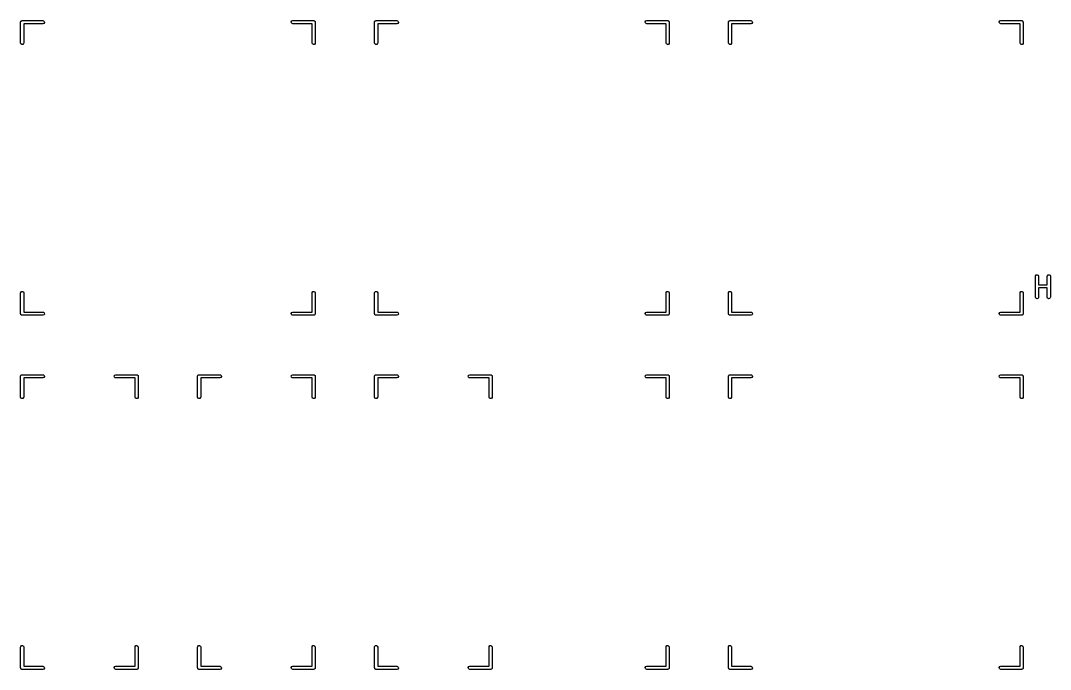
# Model space of a CAD drawing. Extents: x 2.98 to 10.9, y -3.21 to -0.64.
# Drawn here: x 7 to 8.947, y -3.207 to -1.98 of the extents above; entities that cross this region are included whole.
import ezdxf

# ---------------------------------------------------------------- set-up
doc = ezdxf.new("R2010")
doc.units = 0
doc.header["$MEASUREMENT"] = 0
doc.layers.add('BLACK', color=7, linetype='CONTINUOUS')

msp = doc.modelspace()

# ---------------------------------------------------------------- linework, layer by layer
at = {"layer": 'BLACK', "linetype": 'CONTINUOUS'}
for p, q in [((7, -1.98327), (7.00006, -1.98288)), ((7, -2.02264), (7, -1.98327)), ((7.00004, -1.98275), (7.00011, -1.98264)), ((7.00006, -1.98288), (7.00004, -1.98275)), ((7.00011, -1.98264), (7.00017, -1.98226)), ((7.00017, -1.98226), (7.00067, -1.98167)), ((7.00067, -1.98167), (7.00105, -1.981)), ((7.00105, -1.981), (7.0013, -1.98091)), ((7.0013, -1.98091), (7.00147, -1.98071)), ((7.00147, -1.98071), (7.00223, -1.98058)), ((7.00223, -1.98058), (7.00295, -1.98031)), ((7.00295, -1.98031), (7.04232, -1.98031)), ((7.04232, -1.98031), (7.04333, -1.98049)), ((7.04422, -1.98553), (7.04232, -1.98622)), ((7.04333, -1.98049), (7.04488, -1.98179)), ((7.04523, -1.98378), (7.04422, -1.98553)), ((7.04488, -1.98179), (7.04523, -1.98378)), ((7.51185, -1.98275), (7.51286, -1.981)), ((7.5122, -1.98474), (7.51185, -1.98275)), ((7.51375, -1.98604), (7.5122, -1.98474)), ((7.51286, -1.981), (7.51476, -1.98031)), ((7.51476, -1.98622), (7.51375, -1.98604)), ((7.51476, -1.98031), (7.55413, -1.98031)), ((7.55413, -1.98031), (7.55451, -1.98038)), ((7.55451, -1.98038), (7.55464, -1.98036)), ((7.55464, -1.98036), (7.55476, -1.98042)), ((7.55476, -1.98042), (7.55514, -1.98049)), ((7.55514, -1.98049), (7.55573, -1.98099)), ((7.55573, -1.98099), (7.55639, -1.98137)), ((7.55639, -1.98137), (7.55648, -1.98162)), ((7.55648, -1.98162), (7.55669, -1.98179)), ((7.55669, -1.98179), (7.55682, -1.98255)), ((7.55682, -1.98255), (7.55708, -1.98327)), ((7.55708, -1.98327), (7.55708, -2.02264)), ((7.66929, -1.98327), (7.66936, -1.98288)), ((7.66929, -2.02264), (7.66929, -1.98327)), ((7.66933, -1.98275), (7.6694, -1.98264)), ((7.66936, -1.98288), (7.66933, -1.98275)), ((7.6694, -1.98264), (7.66947, -1.98226)), ((7.66947, -1.98226), (7.66996, -1.98167)), ((7.66996, -1.98167), (7.67034, -1.981)), ((7.67034, -1.981), (7.67059, -1.98091)), ((7.67059, -1.98091), (7.67076, -1.98071)), ((7.67076, -1.98071), (7.67152, -1.98058)), ((7.67152, -1.98058), (7.67224, -1.98031)), ((7.67224, -1.98031), (7.71161, -1.98031)), ((7.71161, -1.98031), (7.71262, -1.98049)), ((7.71351, -1.98553), (7.71161, -1.98622)), ((7.71262, -1.98049), (7.71417, -1.98179)), ((7.71452, -1.98378), (7.71351, -1.98553)), ((7.71417, -1.98179), (7.71452, -1.98378)), ((8.18114, -1.98275), (8.18215, -1.981)), ((8.18149, -1.98474), (8.18114, -1.98275)), ((8.18304, -1.98604), (8.18149, -1.98474)), ((8.18215, -1.981), (8.18405, -1.98031)), ((8.18405, -1.98622), (8.18304, -1.98604)), ((8.18405, -1.98031), (8.22342, -1.98031)), ((8.22342, -1.98031), (8.22381, -1.98038)), ((8.22381, -1.98038), (8.22393, -1.98036)), ((8.22393, -1.98036), (8.22405, -1.98042)), ((8.22405, -1.98042), (8.22443, -1.98049)), ((8.22443, -1.98049), (8.22502, -1.98099)), ((8.22502, -1.98099), (8.22568, -1.98137)), ((8.22568, -1.98137), (8.22577, -1.98162)), ((8.22577, -1.98162), (8.22598, -1.98179)), ((8.22598, -1.98179), (8.22611, -1.98255)), ((8.22611, -1.98255), (8.22637, -1.98327)), ((8.22637, -1.98327), (8.22637, -2.02264)), ((8.33858, -1.98327), (8.33865, -1.98288)), ((8.33858, -2.02264), (8.33858, -1.98327)), ((8.33862, -1.98275), (8.33869, -1.98264)), ((8.33865, -1.98288), (8.33862, -1.98275)), ((8.33869, -1.98264), (8.33876, -1.98226)), ((8.33876, -1.98226), (8.33925, -1.98167)), ((8.33925, -1.98167), (8.33963, -1.981)), ((8.33963, -1.981), (8.33988, -1.98091)), ((8.33988, -1.98091), (8.34005, -1.98071)), ((8.34005, -1.98071), (8.34081, -1.98058)), ((8.34081, -1.98058), (8.34153, -1.98031)), ((8.34153, -1.98031), (8.3809, -1.98031)), ((8.3809, -1.98031), (8.38191, -1.98049)), ((8.3828, -1.98553), (8.3809, -1.98622)), ((8.38191, -1.98049), (8.38346, -1.98179)), ((8.38381, -1.98378), (8.3828, -1.98553)), ((8.38346, -1.98179), (8.38381, -1.98378)), ((8.85043, -1.98275), (8.85144, -1.981)), ((8.85079, -1.98474), (8.85043, -1.98275)), ((8.85233, -1.98604), (8.85079, -1.98474)), ((8.85144, -1.981), (8.85334, -1.98031)), ((8.85334, -1.98622), (8.85233, -1.98604)), ((8.85334, -1.98031), (8.89271, -1.98031)), ((8.89271, -1.98031), (8.8931, -1.98038)), ((8.8931, -1.98038), (8.89323, -1.98036)), ((8.89323, -1.98036), (8.89334, -1.98042)), ((8.89334, -1.98042), (8.89372, -1.98049)), ((8.89372, -1.98049), (8.89431, -1.98099)), ((8.89431, -1.98099), (8.89497, -1.98137)), ((8.89497, -1.98137), (8.89507, -1.98162)), ((8.89507, -1.98162), (8.89527, -1.98179)), ((8.89527, -1.98179), (8.8954, -1.98255)), ((8.8954, -1.98255), (8.89567, -1.98327)), ((8.89567, -1.98327), (8.89567, -2.02264)), ((7.04232, -1.98622), (7.0059, -1.98622)), ((7.0059, -1.98622), (7.0059, -2.02264)), ((7.55118, -1.98622), (7.51476, -1.98622)), ((7.55118, -2.02264), (7.55118, -1.98622)), ((7.71161, -1.98622), (7.67519, -1.98622)), ((7.67519, -1.98622), (7.67519, -2.02264)), ((8.22047, -1.98622), (8.18405, -1.98622)), ((8.22047, -2.02264), (8.22047, -1.98622)), ((8.3809, -1.98622), (8.34448, -1.98622)), ((8.34448, -1.98622), (8.34448, -2.02264)), ((8.88976, -1.98622), (8.85334, -1.98622)), ((8.88976, -2.02264), (8.88976, -1.98622)), ((7.00069, -2.02453), (7, -2.02264)), ((7.00244, -2.02554), (7.00069, -2.02453)), ((7.00572, -2.02365), (7.00443, -2.02519)), ((7.0059, -2.02264), (7.00572, -2.02365)), ((7.55187, -2.02453), (7.55118, -2.02264)), ((7.55362, -2.02554), (7.55187, -2.02453)), ((7.55691, -2.02365), (7.55561, -2.02519)), ((7.55708, -2.02264), (7.55691, -2.02365)), ((7.66998, -2.02453), (7.66929, -2.02264)), ((7.67173, -2.02554), (7.66998, -2.02453)), ((7.67502, -2.02365), (7.67372, -2.02519)), ((7.67519, -2.02264), (7.67502, -2.02365)), ((8.22116, -2.02453), (8.22047, -2.02264)), ((8.22291, -2.02554), (8.22116, -2.02453)), ((8.2262, -2.02365), (8.2249, -2.02519)), ((8.22637, -2.02264), (8.2262, -2.02365)), ((8.33927, -2.02453), (8.33858, -2.02264)), ((8.34102, -2.02554), (8.33927, -2.02453)), ((8.34431, -2.02365), (8.34301, -2.02519)), ((8.34448, -2.02264), (8.34431, -2.02365)), ((8.89045, -2.02453), (8.88976, -2.02264)), ((8.8922, -2.02554), (8.89045, -2.02453)), ((8.89549, -2.02365), (8.89419, -2.02519)), ((8.89567, -2.02264), (8.89549, -2.02365)), ((7.00443, -2.02519), (7.00244, -2.02554)), ((7.55561, -2.02519), (7.55362, -2.02554)), ((7.67372, -2.02519), (7.67173, -2.02554)), ((8.2249, -2.02519), (8.22291, -2.02554)), ((8.34301, -2.02519), (8.34102, -2.02554)), ((8.89419, -2.02519), (8.8922, -2.02554)), ((8.91882, -2.46368), (8.919, -2.46267)), ((8.91882, -2.50305), (8.91882, -2.46368)), ((8.919, -2.46267), (8.92029, -2.46112)), ((8.92029, -2.46112), (8.92228, -2.46077)), ((8.92228, -2.46077), (8.92403, -2.46178)), ((8.92403, -2.46178), (8.92472, -2.46368)), ((8.92472, -2.46368), (8.92472, -2.47947)), ((8.94132, -2.46368), (8.94149, -2.46267)), ((8.94132, -2.47947), (8.94132, -2.46368)), ((8.94149, -2.46267), (8.94279, -2.46112)), ((8.94279, -2.46112), (8.94478, -2.46077)), ((8.94478, -2.46077), (8.94653, -2.46178)), ((8.94653, -2.46178), (8.94722, -2.46368)), ((8.94722, -2.46368), (8.94722, -2.50305)), ((7.00147, -2.49252), (7.00346, -2.49217)), ((7.00346, -2.49217), (7.00521, -2.49318)), ((7.55265, -2.49252), (7.55464, -2.49217)), ((7.55464, -2.49217), (7.55639, -2.49318)), ((7.67076, -2.49252), (7.67275, -2.49217)), ((7.67275, -2.49217), (7.6745, -2.49318)), ((8.22195, -2.49252), (8.22393, -2.49217)), ((8.22393, -2.49217), (8.22568, -2.49318)), ((8.34005, -2.49252), (8.34204, -2.49217)), ((8.34204, -2.49217), (8.34379, -2.49318)), ((8.89124, -2.49252), (8.89323, -2.49217)), ((8.89323, -2.49217), (8.89497, -2.49318)), ((8.92472, -2.47947), (8.94132, -2.47947)), ((8.94132, -2.48538), (8.92472, -2.48538)), ((8.92472, -2.48538), (8.92472, -2.50305)), ((8.94132, -2.50305), (8.94132, -2.48538)), ((7, -2.49508), (7.00017, -2.49407)), ((7, -2.53445), (7, -2.49508)), ((7.00017, -2.49407), (7.00147, -2.49252)), ((7.00521, -2.49318), (7.0059, -2.49508)), ((7.0059, -2.49508), (7.0059, -2.5315)), ((7.55118, -2.49508), (7.55136, -2.49407)), ((7.55118, -2.5315), (7.55118, -2.49508)), ((7.55136, -2.49407), (7.55265, -2.49252)), ((7.55639, -2.49318), (7.55708, -2.49508)), ((7.55708, -2.49508), (7.55708, -2.53445)), ((7.66929, -2.49508), (7.66947, -2.49407)), ((7.66929, -2.53445), (7.66929, -2.49508)), ((7.66947, -2.49407), (7.67076, -2.49252)), ((7.6745, -2.49318), (7.67519, -2.49508)), ((7.67519, -2.49508), (7.67519, -2.5315)), ((8.22047, -2.49508), (8.22065, -2.49407)), ((8.22047, -2.5315), (8.22047, -2.49508)), ((8.22065, -2.49407), (8.22195, -2.49252)), ((8.22568, -2.49318), (8.22637, -2.49508)), ((8.22637, -2.49508), (8.22637, -2.53445)), ((8.33858, -2.49508), (8.33876, -2.49407)), ((8.33858, -2.53445), (8.33858, -2.49508)), ((8.33876, -2.49407), (8.34005, -2.49252)), ((8.34379, -2.49318), (8.34448, -2.49508)), ((8.34448, -2.49508), (8.34448, -2.5315)), ((8.88976, -2.49508), (8.88994, -2.49407)), ((8.88976, -2.5315), (8.88976, -2.49508)), ((8.88994, -2.49407), (8.89124, -2.49252)), ((8.89497, -2.49318), (8.89567, -2.49508)), ((8.89567, -2.49508), (8.89567, -2.53445)), ((8.91951, -2.50494), (8.91882, -2.50305)), ((8.92126, -2.50595), (8.91951, -2.50494)), ((8.92325, -2.5056), (8.92126, -2.50595)), ((8.92455, -2.50406), (8.92325, -2.5056)), ((8.92472, -2.50305), (8.92455, -2.50406)), ((8.94201, -2.50494), (8.94132, -2.50305)), ((8.94376, -2.50595), (8.94201, -2.50494)), ((8.94574, -2.5056), (8.94376, -2.50595)), ((8.94704, -2.50406), (8.94574, -2.5056)), ((8.94722, -2.50305), (8.94704, -2.50406)), ((7.00026, -2.53517), (7, -2.53445)), ((7.00039, -2.53592), (7.00026, -2.53517)), ((7.0006, -2.5361), (7.00039, -2.53592)), ((7.00069, -2.53635), (7.0006, -2.5361)), ((7.00135, -2.53673), (7.00069, -2.53635)), ((7.00194, -2.53722), (7.00135, -2.53673)), ((7.00232, -2.53729), (7.00194, -2.53722)), ((7.00244, -2.53736), (7.00232, -2.53729)), ((7.00257, -2.53733), (7.00244, -2.53736)), ((7.00295, -2.5374), (7.00257, -2.53733)), ((7.04232, -2.5374), (7.00295, -2.5374)), ((7.0059, -2.5315), (7.04232, -2.5315)), ((7.04232, -2.5315), (7.04333, -2.53167)), ((7.04422, -2.53671), (7.04232, -2.5374)), ((7.04333, -2.53167), (7.04488, -2.53297)), ((7.04523, -2.53496), (7.04422, -2.53671)), ((7.04488, -2.53297), (7.04523, -2.53496)), ((7.51185, -2.53394), (7.51286, -2.53219)), ((7.5122, -2.53592), (7.51185, -2.53394)), ((7.51375, -2.53722), (7.5122, -2.53592)), ((7.51286, -2.53219), (7.51476, -2.5315)), ((7.51476, -2.5374), (7.51375, -2.53722)), ((7.51476, -2.5315), (7.55118, -2.5315)), ((7.55413, -2.5374), (7.51476, -2.5374)), ((7.55485, -2.53714), (7.55413, -2.5374)), ((7.55561, -2.537), (7.55485, -2.53714)), ((7.55578, -2.5368), (7.55561, -2.537)), ((7.55603, -2.53671), (7.55578, -2.5368)), ((7.55641, -2.53605), (7.55603, -2.53671)), ((7.55691, -2.53546), (7.55641, -2.53605)), ((7.55697, -2.53507), (7.55691, -2.53546)), ((7.55704, -2.53496), (7.55697, -2.53507)), ((7.55708, -2.53445), (7.55702, -2.53483)), ((7.55702, -2.53483), (7.55704, -2.53496)), ((7.66955, -2.53517), (7.66929, -2.53445)), ((7.66968, -2.53592), (7.66955, -2.53517)), ((7.66989, -2.5361), (7.66968, -2.53592)), ((7.66998, -2.53635), (7.66989, -2.5361)), ((7.67064, -2.53673), (7.66998, -2.53635)), ((7.67123, -2.53722), (7.67064, -2.53673)), ((7.67161, -2.53729), (7.67123, -2.53722)), ((7.67173, -2.53736), (7.67161, -2.53729)), ((7.67186, -2.53733), (7.67173, -2.53736)), ((7.67224, -2.5374), (7.67186, -2.53733)), ((7.71161, -2.5374), (7.67224, -2.5374)), ((7.67519, -2.5315), (7.71161, -2.5315)), ((7.71161, -2.5315), (7.71262, -2.53167)), ((7.71351, -2.53671), (7.71161, -2.5374)), ((7.71262, -2.53167), (7.71417, -2.53297)), ((7.71452, -2.53496), (7.71351, -2.53671)), ((7.71417, -2.53297), (7.71452, -2.53496)), ((8.18114, -2.53394), (8.18215, -2.53219)), ((8.18149, -2.53592), (8.18114, -2.53394)), ((8.18304, -2.53722), (8.18149, -2.53592)), ((8.18215, -2.53219), (8.18405, -2.5315)), ((8.18405, -2.5374), (8.18304, -2.53722)), ((8.18405, -2.5315), (8.22047, -2.5315)), ((8.22342, -2.5374), (8.18405, -2.5374)), ((8.22414, -2.53714), (8.22342, -2.5374)), ((8.2249, -2.537), (8.22414, -2.53714)), ((8.22507, -2.5368), (8.2249, -2.537)), ((8.22532, -2.53671), (8.22507, -2.5368)), ((8.2257, -2.53605), (8.22532, -2.53671)), ((8.2262, -2.53546), (8.2257, -2.53605)), ((8.22626, -2.53507), (8.2262, -2.53546)), ((8.22633, -2.53496), (8.22626, -2.53507)), ((8.22637, -2.53445), (8.22631, -2.53483)), ((8.22631, -2.53483), (8.22633, -2.53496)), ((8.33884, -2.53517), (8.33858, -2.53445)), ((8.33897, -2.53592), (8.33884, -2.53517)), ((8.33918, -2.5361), (8.33897, -2.53592)), ((8.33927, -2.53635), (8.33918, -2.5361)), ((8.33993, -2.53673), (8.33927, -2.53635)), ((8.34052, -2.53722), (8.33993, -2.53673)), ((8.3409, -2.53729), (8.34052, -2.53722)), ((8.34102, -2.53736), (8.3409, -2.53729)), ((8.34115, -2.53733), (8.34102, -2.53736)), ((8.34153, -2.5374), (8.34115, -2.53733)), ((8.3809, -2.5374), (8.34153, -2.5374)), ((8.34448, -2.5315), (8.3809, -2.5315)), ((8.3809, -2.5315), (8.38191, -2.53167)), ((8.3828, -2.53671), (8.3809, -2.5374)), ((8.38191, -2.53167), (8.38346, -2.53297)), ((8.38381, -2.53496), (8.3828, -2.53671)), ((8.38346, -2.53297), (8.38381, -2.53496)), ((8.85043, -2.53394), (8.85144, -2.53219)), ((8.85079, -2.53592), (8.85043, -2.53394)), ((8.85233, -2.53722), (8.85079, -2.53592)), ((8.85144, -2.53219), (8.85334, -2.5315)), ((8.85334, -2.5374), (8.85233, -2.53722)), ((8.85334, -2.5315), (8.88976, -2.5315)), ((8.89271, -2.5374), (8.85334, -2.5374)), ((8.89343, -2.53714), (8.89271, -2.5374)), ((8.89419, -2.537), (8.89343, -2.53714)), ((8.89436, -2.5368), (8.89419, -2.537)), ((8.89461, -2.53671), (8.89436, -2.5368)), ((8.89499, -2.53605), (8.89461, -2.53671)), ((8.89549, -2.53546), (8.89499, -2.53605)), ((8.89555, -2.53507), (8.89549, -2.53546)), ((8.89562, -2.53496), (8.89555, -2.53507)), ((8.89567, -2.53445), (8.8956, -2.53483)), ((8.8956, -2.53483), (8.89562, -2.53496)), ((7, -2.65256), (7.00006, -2.65217)), ((7, -2.69193), (7, -2.65256)), ((7.00004, -2.65204), (7.00011, -2.65193)), ((7.00006, -2.65217), (7.00004, -2.65204)), ((7.00011, -2.65193), (7.00017, -2.65155)), ((7.00017, -2.65155), (7.00067, -2.65096)), ((7.00067, -2.65096), (7.00105, -2.6503)), ((7.00105, -2.6503), (7.0013, -2.6502)), ((7.0013, -2.6502), (7.00147, -2.65)), ((7.00147, -2.65), (7.00223, -2.64987)), ((7.00223, -2.64987), (7.00295, -2.6496)), ((7.00295, -2.6496), (7.04232, -2.6496)), ((7.04232, -2.65551), (7.0059, -2.65551)), ((7.0059, -2.65551), (7.0059, -2.69193)), ((7.04232, -2.6496), (7.04333, -2.64978)), ((7.04422, -2.65482), (7.04232, -2.65551)), ((7.04333, -2.64978), (7.04488, -2.65108)), ((7.04523, -2.65307), (7.04422, -2.65482)), ((7.04488, -2.65108), (7.04523, -2.65307)), ((7.17721, -2.65204), (7.17822, -2.6503)), ((7.17756, -2.65403), (7.17721, -2.65204)), ((7.1791, -2.65533), (7.17756, -2.65403)), ((7.17822, -2.6503), (7.18011, -2.6496)), ((7.18011, -2.65551), (7.1791, -2.65533)), ((7.18011, -2.6496), (7.21948, -2.6496)), ((7.21653, -2.65551), (7.18011, -2.65551)), ((7.21653, -2.69193), (7.21653, -2.65551)), ((7.21948, -2.6496), (7.21987, -2.64967)), ((7.21987, -2.64967), (7.22, -2.64965)), ((7.22, -2.64965), (7.22011, -2.64972)), ((7.22011, -2.64972), (7.22049, -2.64978)), ((7.22049, -2.64978), (7.22108, -2.65028)), ((7.22108, -2.65028), (7.22175, -2.65066)), ((7.22175, -2.65066), (7.22184, -2.65091)), ((7.22184, -2.65091), (7.22204, -2.65108)), ((7.22204, -2.65108), (7.22218, -2.65184)), ((7.22218, -2.65184), (7.22244, -2.65256)), ((7.22244, -2.65256), (7.22244, -2.69193)), ((7.33464, -2.65256), (7.33471, -2.65217)), ((7.33464, -2.69193), (7.33464, -2.65256)), ((7.33469, -2.65204), (7.33475, -2.65193)), ((7.33471, -2.65217), (7.33469, -2.65204)), ((7.33475, -2.65193), (7.33482, -2.65155)), ((7.33482, -2.65155), (7.33531, -2.65096)), ((7.33531, -2.65096), (7.3357, -2.6503)), ((7.3357, -2.6503), (7.33595, -2.6502)), ((7.33595, -2.6502), (7.33612, -2.65)), ((7.33612, -2.65), (7.33687, -2.64987)), ((7.33687, -2.64987), (7.33759, -2.6496)), ((7.33759, -2.6496), (7.37696, -2.6496)), ((7.37696, -2.65551), (7.34055, -2.65551)), ((7.34055, -2.65551), (7.34055, -2.69193)), ((7.37696, -2.6496), (7.37797, -2.64978)), ((7.37886, -2.65482), (7.37696, -2.65551)), ((7.37797, -2.64978), (7.37952, -2.65108)), ((7.37987, -2.65307), (7.37886, -2.65482)), ((7.37952, -2.65108), (7.37987, -2.65307)), ((7.51185, -2.65204), (7.51286, -2.6503)), ((7.5122, -2.65403), (7.51185, -2.65204)), ((7.51375, -2.65533), (7.5122, -2.65403)), ((7.51286, -2.6503), (7.51476, -2.6496)), ((7.51476, -2.65551), (7.51375, -2.65533)), ((7.51476, -2.6496), (7.55413, -2.6496)), ((7.55118, -2.65551), (7.51476, -2.65551)), ((7.55118, -2.69193), (7.55118, -2.65551)), ((7.55413, -2.6496), (7.55451, -2.64967)), ((7.55451, -2.64967), (7.55464, -2.64965)), ((7.55464, -2.64965), (7.55476, -2.64972)), ((7.55476, -2.64972), (7.55514, -2.64978)), ((7.55514, -2.64978), (7.55573, -2.65028)), ((7.55573, -2.65028), (7.55639, -2.65066)), ((7.55639, -2.65066), (7.55648, -2.65091)), ((7.55648, -2.65091), (7.55669, -2.65108)), ((7.55669, -2.65108), (7.55682, -2.65184)), ((7.55682, -2.65184), (7.55708, -2.65256)), ((7.55708, -2.65256), (7.55708, -2.69193)), ((7.66929, -2.65256), (7.66936, -2.65217)), ((7.66929, -2.69193), (7.66929, -2.65256)), ((7.66933, -2.65204), (7.6694, -2.65193)), ((7.66936, -2.65217), (7.66933, -2.65204)), ((7.6694, -2.65193), (7.66947, -2.65155)), ((7.66947, -2.65155), (7.66996, -2.65096)), ((7.66996, -2.65096), (7.67034, -2.6503)), ((7.67034, -2.6503), (7.67059, -2.6502)), ((7.67059, -2.6502), (7.67076, -2.65)), ((7.67076, -2.65), (7.67152, -2.64987)), ((7.67152, -2.64987), (7.67224, -2.6496)), ((7.67224, -2.6496), (7.71161, -2.6496)), ((7.71161, -2.65551), (7.67519, -2.65551)), ((7.67519, -2.65551), (7.67519, -2.69193)), ((7.71161, -2.6496), (7.71262, -2.64978)), ((7.71351, -2.65482), (7.71161, -2.65551)), ((7.71262, -2.64978), (7.71417, -2.65108)), ((7.71452, -2.65307), (7.71351, -2.65482)), ((7.71417, -2.65108), (7.71452, -2.65307)), ((7.8465, -2.65204), (7.84751, -2.6503)), ((7.84685, -2.65403), (7.8465, -2.65204)), ((7.8484, -2.65533), (7.84685, -2.65403)), ((7.84751, -2.6503), (7.84941, -2.6496)), ((7.84941, -2.65551), (7.8484, -2.65533)), ((7.84941, -2.6496), (7.88878, -2.6496)), ((7.88582, -2.65551), (7.84941, -2.65551)), ((7.88582, -2.69193), (7.88582, -2.65551)), ((7.88878, -2.6496), (7.88916, -2.64967)), ((7.88916, -2.64967), (7.88929, -2.64965)), ((7.88929, -2.64965), (7.8894, -2.64972)), ((7.8894, -2.64972), (7.88979, -2.64978)), ((7.88979, -2.64978), (7.89037, -2.65028)), ((7.89037, -2.65028), (7.89104, -2.65066)), ((7.89104, -2.65066), (7.89113, -2.65091)), ((7.89113, -2.65091), (7.89133, -2.65108)), ((7.89133, -2.65108), (7.89147, -2.65184)), ((7.89147, -2.65184), (7.89173, -2.65256)), ((7.89173, -2.65256), (7.89173, -2.69193)), ((8.18114, -2.65204), (8.18215, -2.6503)), ((8.18149, -2.65403), (8.18114, -2.65204)), ((8.18304, -2.65533), (8.18149, -2.65403)), ((8.18215, -2.6503), (8.18405, -2.6496)), ((8.18405, -2.65551), (8.18304, -2.65533)), ((8.18405, -2.6496), (8.22342, -2.6496)), ((8.22047, -2.65551), (8.18405, -2.65551)), ((8.22047, -2.69193), (8.22047, -2.65551)), ((8.22342, -2.6496), (8.22381, -2.64967)), ((8.22381, -2.64967), (8.22393, -2.64965)), ((8.22393, -2.64965), (8.22405, -2.64972)), ((8.22405, -2.64972), (8.22443, -2.64978)), ((8.22443, -2.64978), (8.22502, -2.65028)), ((8.22502, -2.65028), (8.22568, -2.65066)), ((8.22568, -2.65066), (8.22577, -2.65091)), ((8.22577, -2.65091), (8.22598, -2.65108)), ((8.22598, -2.65108), (8.22611, -2.65184)), ((8.22611, -2.65184), (8.22637, -2.65256)), ((8.22637, -2.65256), (8.22637, -2.69193)), ((8.33858, -2.65256), (8.33865, -2.65217)), ((8.33858, -2.69193), (8.33858, -2.65256)), ((8.33862, -2.65204), (8.33869, -2.65193)), ((8.33865, -2.65217), (8.33862, -2.65204)), ((8.33869, -2.65193), (8.33876, -2.65155)), ((8.33876, -2.65155), (8.33925, -2.65096)), ((8.33925, -2.65096), (8.33963, -2.6503)), ((8.33963, -2.6503), (8.33988, -2.6502)), ((8.33988, -2.6502), (8.34005, -2.65)), ((8.34005, -2.65), (8.34081, -2.64987)), ((8.34081, -2.64987), (8.34153, -2.6496)), ((8.34153, -2.6496), (8.3809, -2.6496)), ((8.3809, -2.65551), (8.34448, -2.65551)), ((8.34448, -2.65551), (8.34448, -2.69193)), ((8.3809, -2.6496), (8.38191, -2.64978)), ((8.3828, -2.65482), (8.3809, -2.65551)), ((8.38191, -2.64978), (8.38346, -2.65108)), ((8.38381, -2.65307), (8.3828, -2.65482)), ((8.38346, -2.65108), (8.38381, -2.65307)), ((8.85043, -2.65204), (8.85144, -2.6503)), ((8.85079, -2.65403), (8.85043, -2.65204)), ((8.85233, -2.65533), (8.85079, -2.65403)), ((8.85144, -2.6503), (8.85334, -2.6496)), ((8.85334, -2.65551), (8.85233, -2.65533)), ((8.85334, -2.6496), (8.89271, -2.6496)), ((8.88976, -2.65551), (8.85334, -2.65551)), ((8.88976, -2.69193), (8.88976, -2.65551)), ((8.89271, -2.6496), (8.8931, -2.64967)), ((8.8931, -2.64967), (8.89323, -2.64965)), ((8.89323, -2.64965), (8.89334, -2.64972)), ((8.89334, -2.64972), (8.89372, -2.64978)), ((8.89372, -2.64978), (8.89431, -2.65028)), ((8.89431, -2.65028), (8.89497, -2.65066)), ((8.89497, -2.65066), (8.89507, -2.65091)), ((8.89507, -2.65091), (8.89527, -2.65108)), ((8.89527, -2.65108), (8.8954, -2.65184)), ((8.8954, -2.65184), (8.89567, -2.65256)), ((8.89567, -2.65256), (8.89567, -2.69193)), ((7.00069, -2.69383), (7, -2.69193)), ((7.00244, -2.69484), (7.00069, -2.69383)), ((7.00443, -2.69448), (7.00244, -2.69484)), ((7.00572, -2.69294), (7.00443, -2.69448)), ((7.0059, -2.69193), (7.00572, -2.69294)), ((7.21722, -2.69383), (7.21653, -2.69193)), ((7.21897, -2.69484), (7.21722, -2.69383)), ((7.22096, -2.69448), (7.21897, -2.69484)), ((7.22226, -2.69294), (7.22096, -2.69448)), ((7.22244, -2.69193), (7.22226, -2.69294)), ((7.33533, -2.69383), (7.33464, -2.69193)), ((7.33708, -2.69484), (7.33533, -2.69383)), ((7.33907, -2.69448), (7.33708, -2.69484)), ((7.34037, -2.69294), (7.33907, -2.69448)), ((7.34055, -2.69193), (7.34037, -2.69294)), ((7.55187, -2.69383), (7.55118, -2.69193)), ((7.55362, -2.69484), (7.55187, -2.69383)), ((7.55561, -2.69448), (7.55362, -2.69484)), ((7.55691, -2.69294), (7.55561, -2.69448)), ((7.55708, -2.69193), (7.55691, -2.69294)), ((7.66998, -2.69383), (7.66929, -2.69193)), ((7.67173, -2.69484), (7.66998, -2.69383)), ((7.67372, -2.69448), (7.67173, -2.69484)), ((7.67502, -2.69294), (7.67372, -2.69448)), ((7.67519, -2.69193), (7.67502, -2.69294)), ((7.88651, -2.69383), (7.88582, -2.69193)), ((7.88826, -2.69484), (7.88651, -2.69383)), ((7.89025, -2.69448), (7.88826, -2.69484)), ((7.89155, -2.69294), (7.89025, -2.69448)), ((7.89173, -2.69193), (7.89155, -2.69294)), ((8.22116, -2.69383), (8.22047, -2.69193)), ((8.22291, -2.69484), (8.22116, -2.69383)), ((8.2249, -2.69448), (8.22291, -2.69484)), ((8.2262, -2.69294), (8.2249, -2.69448)), ((8.22637, -2.69193), (8.2262, -2.69294)), ((8.33927, -2.69383), (8.33858, -2.69193)), ((8.34102, -2.69484), (8.33927, -2.69383)), ((8.34301, -2.69448), (8.34102, -2.69484)), ((8.34431, -2.69294), (8.34301, -2.69448)), ((8.34448, -2.69193), (8.34431, -2.69294)), ((8.89045, -2.69383), (8.88976, -2.69193)), ((8.8922, -2.69484), (8.89045, -2.69383)), ((8.89419, -2.69448), (8.8922, -2.69484)), ((8.89549, -2.69294), (8.89419, -2.69448)), ((8.89567, -2.69193), (8.89549, -2.69294)), ((7, -3.16437), (7.00017, -3.16336)), ((7, -3.20374), (7, -3.16437)), ((7.00017, -3.16336), (7.00147, -3.16181)), ((7.00147, -3.16181), (7.00346, -3.16146)), ((7.00346, -3.16146), (7.00521, -3.16247)), ((7.00521, -3.16247), (7.0059, -3.16437)), ((7.0059, -3.16437), (7.0059, -3.20079)), ((7.21653, -3.16437), (7.21671, -3.16336)), ((7.21653, -3.20079), (7.21653, -3.16437)), ((7.21671, -3.16336), (7.21801, -3.16181)), ((7.21801, -3.16181), (7.22, -3.16146)), ((7.22, -3.16146), (7.22175, -3.16247)), ((7.22175, -3.16247), (7.22244, -3.16437)), ((7.22244, -3.16437), (7.22244, -3.20374)), ((7.33464, -3.16437), (7.33482, -3.16336)), ((7.33464, -3.20374), (7.33464, -3.16437)), ((7.33482, -3.16336), (7.33612, -3.16181)), ((7.33612, -3.16181), (7.33811, -3.16146)), ((7.33811, -3.16146), (7.33986, -3.16247)), ((7.33986, -3.16247), (7.34055, -3.16437)), ((7.34055, -3.16437), (7.34055, -3.20079)), ((7.55118, -3.16437), (7.55136, -3.16336)), ((7.55118, -3.20079), (7.55118, -3.16437)), ((7.55136, -3.16336), (7.55265, -3.16181)), ((7.55265, -3.16181), (7.55464, -3.16146)), ((7.55464, -3.16146), (7.55639, -3.16247)), ((7.55639, -3.16247), (7.55708, -3.16437)), ((7.55708, -3.16437), (7.55708, -3.20374)), ((7.66929, -3.16437), (7.66947, -3.16336)), ((7.66929, -3.20374), (7.66929, -3.16437)), ((7.66947, -3.16336), (7.67076, -3.16181)), ((7.67076, -3.16181), (7.67275, -3.16146)), ((7.67275, -3.16146), (7.6745, -3.16247)), ((7.6745, -3.16247), (7.67519, -3.16437)), ((7.67519, -3.16437), (7.67519, -3.20079)), ((7.88582, -3.16437), (7.886, -3.16336)), ((7.88582, -3.20079), (7.88582, -3.16437)), ((7.886, -3.16336), (7.8873, -3.16181)), ((7.8873, -3.16181), (7.88929, -3.16146)), ((7.88929, -3.16146), (7.89104, -3.16247)), ((7.89104, -3.16247), (7.89173, -3.16437)), ((7.89173, -3.16437), (7.89173, -3.20374)), ((8.22047, -3.16437), (8.22065, -3.16336)), ((8.22047, -3.20079), (8.22047, -3.16437)), ((8.22065, -3.16336), (8.22195, -3.16181)), ((8.22195, -3.16181), (8.22393, -3.16146)), ((8.22393, -3.16146), (8.22568, -3.16247)), ((8.22568, -3.16247), (8.22637, -3.16437)), ((8.22637, -3.16437), (8.22637, -3.20374)), ((8.33858, -3.16437), (8.33876, -3.16336)), ((8.33858, -3.20374), (8.33858, -3.16437)), ((8.33876, -3.16336), (8.34005, -3.16181)), ((8.34005, -3.16181), (8.34204, -3.16146)), ((8.34204, -3.16146), (8.34379, -3.16247)), ((8.34379, -3.16247), (8.34448, -3.16437)), ((8.34448, -3.16437), (8.34448, -3.20079)), ((8.88976, -3.16437), (8.88994, -3.16336)), ((8.88976, -3.20079), (8.88976, -3.16437)), ((8.88994, -3.16336), (8.89124, -3.16181)), ((8.89124, -3.16181), (8.89323, -3.16146)), ((8.89323, -3.16146), (8.89497, -3.16247)), ((8.89497, -3.16247), (8.89567, -3.16437)), ((8.89567, -3.16437), (8.89567, -3.20374)), ((7.00026, -3.20446), (7, -3.20374)), ((7.00039, -3.20522), (7.00026, -3.20446)), ((7.0006, -3.20539), (7.00039, -3.20522)), ((7.00069, -3.20564), (7.0006, -3.20539)), ((7.00135, -3.20602), (7.00069, -3.20564)), ((7.00194, -3.20651), (7.00135, -3.20602)), ((7.00232, -3.20658), (7.00194, -3.20651)), ((7.00244, -3.20665), (7.00232, -3.20658)), ((7.00257, -3.20662), (7.00244, -3.20665)), ((7.00295, -3.20669), (7.00257, -3.20662)), ((7.04232, -3.20669), (7.00295, -3.20669)), ((7.0059, -3.20079), (7.04232, -3.20079)), ((7.04232, -3.20079), (7.04333, -3.20096)), ((7.04422, -3.206), (7.04232, -3.20669)), ((7.04333, -3.20096), (7.04488, -3.20226)), ((7.04523, -3.20425), (7.04422, -3.206)), ((7.04488, -3.20226), (7.04523, -3.20425)), ((7.17721, -3.20323), (7.17822, -3.20148)), ((7.17756, -3.20522), (7.17721, -3.20323)), ((7.1791, -3.20651), (7.17756, -3.20522)), ((7.17822, -3.20148), (7.18011, -3.20079)), ((7.18011, -3.20669), (7.1791, -3.20651)), ((7.18011, -3.20079), (7.21653, -3.20079)), ((7.21948, -3.20669), (7.18011, -3.20669)), ((7.22021, -3.20643), (7.21948, -3.20669)), ((7.22096, -3.2063), (7.22021, -3.20643)), ((7.22113, -3.20609), (7.22096, -3.2063)), ((7.22138, -3.206), (7.22113, -3.20609)), ((7.22177, -3.20534), (7.22138, -3.206)), ((7.22226, -3.20475), (7.22177, -3.20534)), ((7.22233, -3.20437), (7.22226, -3.20475)), ((7.22239, -3.20425), (7.22233, -3.20437)), ((7.22244, -3.20374), (7.22237, -3.20412)), ((7.22237, -3.20412), (7.22239, -3.20425)), ((7.3349, -3.20446), (7.33464, -3.20374)), ((7.33504, -3.20522), (7.3349, -3.20446)), ((7.33524, -3.20539), (7.33504, -3.20522)), ((7.33533, -3.20564), (7.33524, -3.20539)), ((7.336, -3.20602), (7.33533, -3.20564)), ((7.33658, -3.20651), (7.336, -3.20602)), ((7.33697, -3.20658), (7.33658, -3.20651)), ((7.33708, -3.20665), (7.33697, -3.20658)), ((7.33721, -3.20662), (7.33708, -3.20665)), ((7.33759, -3.20669), (7.33721, -3.20662)), ((7.37696, -3.20669), (7.33759, -3.20669)), ((7.34055, -3.20079), (7.37696, -3.20079)), ((7.37696, -3.20079), (7.37797, -3.20096)), ((7.37886, -3.206), (7.37696, -3.20669)), ((7.37797, -3.20096), (7.37952, -3.20226)), ((7.37987, -3.20425), (7.37886, -3.206)), ((7.37952, -3.20226), (7.37987, -3.20425)), ((7.51185, -3.20323), (7.51286, -3.20148)), ((7.5122, -3.20522), (7.51185, -3.20323)), ((7.51375, -3.20651), (7.5122, -3.20522)), ((7.51286, -3.20148), (7.51476, -3.20079)), ((7.51476, -3.20669), (7.51375, -3.20651)), ((7.51476, -3.20079), (7.55118, -3.20079)), ((7.55413, -3.20669), (7.51476, -3.20669)), ((7.55485, -3.20643), (7.55413, -3.20669)), ((7.55561, -3.2063), (7.55485, -3.20643)), ((7.55578, -3.20609), (7.55561, -3.2063)), ((7.55603, -3.206), (7.55578, -3.20609)), ((7.55641, -3.20534), (7.55603, -3.206)), ((7.55691, -3.20475), (7.55641, -3.20534)), ((7.55697, -3.20437), (7.55691, -3.20475)), ((7.55704, -3.20425), (7.55697, -3.20437)), ((7.55708, -3.20374), (7.55702, -3.20412)), ((7.55702, -3.20412), (7.55704, -3.20425)), ((7.66955, -3.20446), (7.66929, -3.20374)), ((7.66968, -3.20522), (7.66955, -3.20446)), ((7.66989, -3.20539), (7.66968, -3.20522)), ((7.66998, -3.20564), (7.66989, -3.20539)), ((7.67064, -3.20602), (7.66998, -3.20564)), ((7.67123, -3.20651), (7.67064, -3.20602)), ((7.67161, -3.20658), (7.67123, -3.20651)), ((7.67173, -3.20665), (7.67161, -3.20658)), ((7.67186, -3.20662), (7.67173, -3.20665)), ((7.67224, -3.20669), (7.67186, -3.20662)), ((7.71161, -3.20669), (7.67224, -3.20669)), ((7.67519, -3.20079), (7.71161, -3.20079)), ((7.71161, -3.20079), (7.71262, -3.20096)), ((7.71351, -3.206), (7.71161, -3.20669)), ((7.71262, -3.20096), (7.71417, -3.20226)), ((7.71452, -3.20425), (7.71351, -3.206)), ((7.71417, -3.20226), (7.71452, -3.20425)), ((7.8465, -3.20323), (7.84751, -3.20148)), ((7.84685, -3.20522), (7.8465, -3.20323)), ((7.8484, -3.20651), (7.84685, -3.20522)), ((7.84751, -3.20148), (7.84941, -3.20079)), ((7.84941, -3.20669), (7.8484, -3.20651)), ((7.84941, -3.20079), (7.88582, -3.20079)), ((7.88878, -3.20669), (7.84941, -3.20669)), ((7.8895, -3.20643), (7.88878, -3.20669)), ((7.89025, -3.2063), (7.8895, -3.20643)), ((7.89042, -3.20609), (7.89025, -3.2063)), ((7.89067, -3.206), (7.89042, -3.20609)), ((7.89106, -3.20534), (7.89067, -3.206)), ((7.89155, -3.20475), (7.89106, -3.20534)), ((7.89162, -3.20437), (7.89155, -3.20475)), ((7.89168, -3.20425), (7.89162, -3.20437)), ((7.89173, -3.20374), (7.89166, -3.20412)), ((7.89166, -3.20412), (7.89168, -3.20425)), ((8.18114, -3.20323), (8.18215, -3.20148)), ((8.18149, -3.20522), (8.18114, -3.20323)), ((8.18304, -3.20651), (8.18149, -3.20522)), ((8.18215, -3.20148), (8.18405, -3.20079)), ((8.18405, -3.20669), (8.18304, -3.20651)), ((8.18405, -3.20079), (8.22047, -3.20079)), ((8.22342, -3.20669), (8.18405, -3.20669)), ((8.22414, -3.20643), (8.22342, -3.20669)), ((8.2249, -3.2063), (8.22414, -3.20643)), ((8.22507, -3.20609), (8.2249, -3.2063)), ((8.22532, -3.206), (8.22507, -3.20609)), ((8.2257, -3.20534), (8.22532, -3.206)), ((8.2262, -3.20475), (8.2257, -3.20534)), ((8.22626, -3.20437), (8.2262, -3.20475)), ((8.22633, -3.20425), (8.22626, -3.20437)), ((8.22637, -3.20374), (8.22631, -3.20412)), ((8.22631, -3.20412), (8.22633, -3.20425)), ((8.33884, -3.20446), (8.33858, -3.20374)), ((8.33897, -3.20522), (8.33884, -3.20446)), ((8.33918, -3.20539), (8.33897, -3.20522)), ((8.33927, -3.20564), (8.33918, -3.20539)), ((8.33993, -3.20602), (8.33927, -3.20564)), ((8.34052, -3.20651), (8.33993, -3.20602)), ((8.3409, -3.20658), (8.34052, -3.20651)), ((8.34102, -3.20665), (8.3409, -3.20658)), ((8.34115, -3.20662), (8.34102, -3.20665)), ((8.34153, -3.20669), (8.34115, -3.20662)), ((8.3809, -3.20669), (8.34153, -3.20669)), ((8.34448, -3.20079), (8.3809, -3.20079)), ((8.3809, -3.20079), (8.38191, -3.20096)), ((8.3828, -3.206), (8.3809, -3.20669)), ((8.38191, -3.20096), (8.38346, -3.20226)), ((8.38381, -3.20425), (8.3828, -3.206)), ((8.38346, -3.20226), (8.38381, -3.20425)), ((8.85043, -3.20323), (8.85144, -3.20148)), ((8.85079, -3.20522), (8.85043, -3.20323)), ((8.85233, -3.20651), (8.85079, -3.20522)), ((8.85144, -3.20148), (8.85334, -3.20079)), ((8.85334, -3.20669), (8.85233, -3.20651)), ((8.85334, -3.20079), (8.88976, -3.20079)), ((8.89271, -3.20669), (8.85334, -3.20669)), ((8.89343, -3.20643), (8.89271, -3.20669)), ((8.89419, -3.2063), (8.89343, -3.20643)), ((8.89436, -3.20609), (8.89419, -3.2063)), ((8.89461, -3.206), (8.89436, -3.20609)), ((8.89499, -3.20534), (8.89461, -3.206)), ((8.89549, -3.20475), (8.89499, -3.20534)), ((8.89555, -3.20437), (8.89549, -3.20475)), ((8.89562, -3.20425), (8.89555, -3.20437)), ((8.89567, -3.20374), (8.8956, -3.20412)), ((8.8956, -3.20412), (8.89562, -3.20425))]:
    msp.add_line(p, q, dxfattribs=at)

doc.saveas('drawing.dxf')
